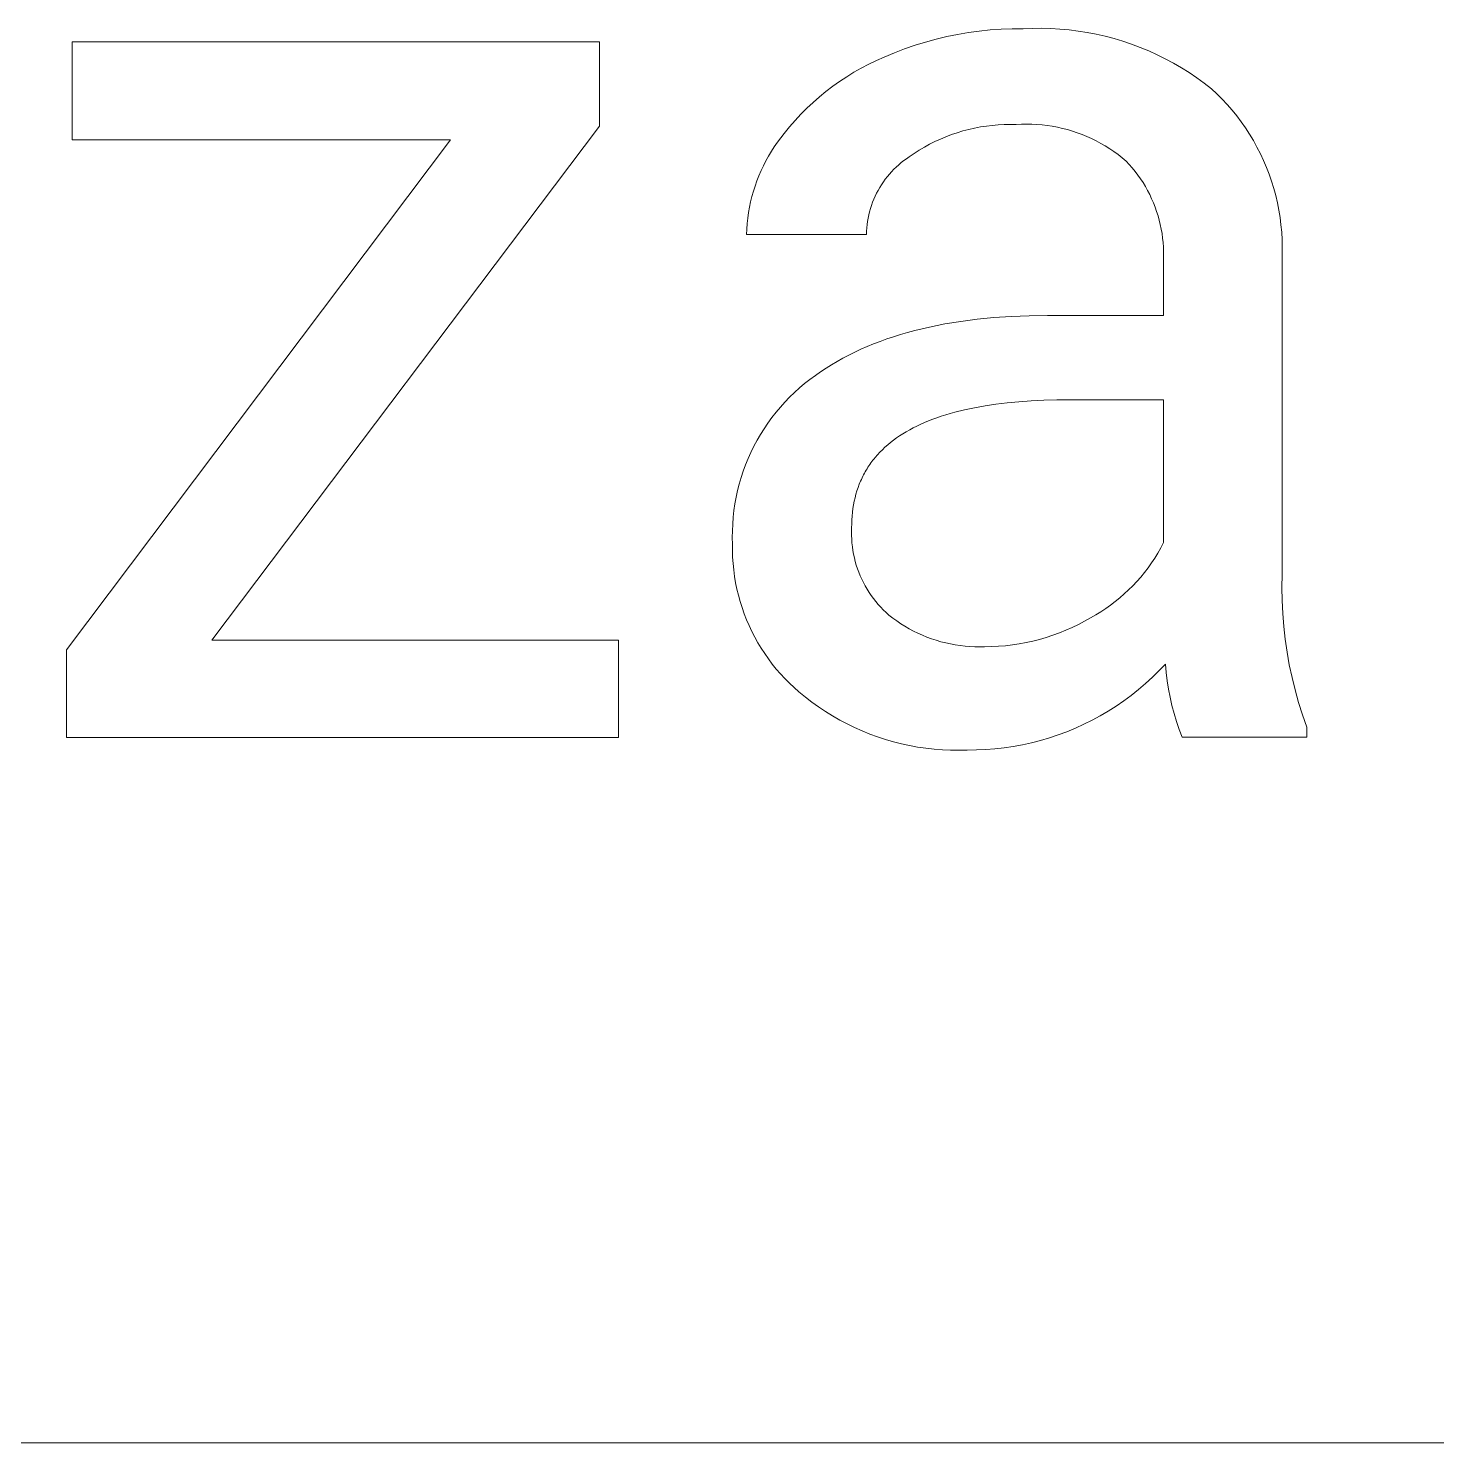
# Model space of a CAD drawing. Header units: millimetres. Extents: x 430 to 4403, y -1522 to 1254.
# Drawn here: x 3274.1 to 3330.7, y -1300.1 to -1243.3 of the extents above; entities that cross this region are included whole.
import ezdxf

# ---------------------------------------------------------------- set-up
doc = ezdxf.new("R2010")
doc.units = ezdxf.units.MM
doc.header["$MEASUREMENT"] = 0
doc.layers.add('Domyślny', color=7, linetype='Continuous', true_color=0x000000)

msp = doc.modelspace()

# ---------------------------------------------------------------- linework, layer by layer
at = {"layer": 'Domyślny', "color": 18, "lineweight": 15, "true_color": 0x000000}
for p, q in [((3310.595, -1243.733), (3311.024, -1243.63)), ((3311.024, -1243.63), (3311.457, -1243.542)), ((3311.457, -1243.542), (3311.892, -1243.468)), ((3311.892, -1243.468), (3312.33, -1243.409)), ((3312.33, -1243.409), (3312.769, -1243.364)), ((3312.769, -1243.364), (3313.21, -1243.334)), ((3313.21, -1243.334), (3313.651, -1243.318)), ((3313.651, -1243.318), (3314.093, -1243.316)), ((3314.093, -1243.316), (3314.462, -1243.301)), ((3314.462, -1243.301), (3314.831, -1243.297)), ((3314.831, -1243.297), (3315.2, -1243.306)), ((3315.2, -1243.306), (3315.569, -1243.327)), ((3315.569, -1243.327), (3315.937, -1243.361)), ((3315.937, -1243.361), (3316.303, -1243.407)), ((3316.303, -1243.407), (3316.667, -1243.465)), ((3316.667, -1243.465), (3317.03, -1243.535)), ((3317.03, -1243.535), (3317.39, -1243.617)), ((3317.39, -1243.617), (3317.747, -1243.711)), ((3317.747, -1243.711), (3318.101, -1243.817)), ((3275.875, -1247.782), (3275.875, -1243.839)), ((3275.875, -1243.839), (3297.07, -1243.839)), ((3297.07, -1243.839), (3297.07, -1247.226)), ((3308.51, -1244.454), (3308.917, -1244.283)), ((3308.917, -1244.283), (3309.329, -1244.124)), ((3309.329, -1244.124), (3309.747, -1243.98)), ((3309.747, -1243.98), (3310.169, -1243.849)), ((3310.169, -1243.849), (3310.595, -1243.733)), ((3318.101, -1243.817), (3318.45, -1243.935)), ((3318.45, -1243.935), (3318.796, -1244.065)), ((3318.796, -1244.065), (3319.138, -1244.205)), ((3319.138, -1244.205), (3319.474, -1244.358)), ((3307.588, -1244.897), (3307.891, -1244.739)), ((3307.891, -1244.739), (3308.198, -1244.591)), ((3308.198, -1244.591), (3308.51, -1244.454)), ((3319.474, -1244.358), (3319.805, -1244.521)), ((3319.805, -1244.521), (3320.13, -1244.695)), ((3320.13, -1244.695), (3320.45, -1244.88)), ((3306.717, -1245.432), (3307.001, -1245.244)), ((3307.001, -1245.244), (3307.292, -1245.066)), ((3307.292, -1245.066), (3307.588, -1244.897)), ((3320.45, -1244.88), (3320.763, -1245.076)), ((3320.763, -1245.076), (3321.069, -1245.282)), ((3321.069, -1245.282), (3321.369, -1245.498)), ((3305.904, -1246.052), (3306.168, -1245.836)), ((3306.168, -1245.836), (3306.439, -1245.629)), ((3306.439, -1245.629), (3306.717, -1245.432)), ((3321.369, -1245.498), (3321.661, -1245.724)), ((3321.661, -1245.724), (3321.879, -1245.929)), ((3321.879, -1245.929), (3322.089, -1246.141)), ((3305.158, -1246.752), (3305.399, -1246.51)), ((3305.399, -1246.51), (3305.648, -1246.277)), ((3305.648, -1246.277), (3305.904, -1246.052)), ((3322.089, -1246.141), (3322.293, -1246.361)), ((3322.293, -1246.361), (3322.488, -1246.587)), ((3304.703, -1247.259), (3304.926, -1247.001)), ((3304.926, -1247.001), (3305.158, -1246.752)), ((3322.488, -1246.587), (3322.676, -1246.82)), ((3322.676, -1246.82), (3322.856, -1247.059)), ((3322.856, -1247.059), (3323.027, -1247.304)), ((3297.07, -1247.226), (3281.485, -1267.892)), ((3304.219, -1247.873), (3304.35, -1247.696)), ((3304.35, -1247.696), (3304.488, -1247.524)), ((3304.488, -1247.524), (3304.703, -1247.259)), ((3310.99, -1247.656), (3310.768, -1247.749)), ((3311.215, -1247.571), (3310.99, -1247.656)), ((3311.443, -1247.493), (3311.215, -1247.571)), ((3311.673, -1247.424), (3311.443, -1247.493)), ((3311.906, -1247.362), (3311.673, -1247.424)), ((3312.141, -1247.309), (3311.906, -1247.362)), ((3312.377, -1247.264), (3312.141, -1247.309)), ((3312.615, -1247.227), (3312.377, -1247.264)), ((3312.854, -1247.198), (3312.615, -1247.227)), ((3313.094, -1247.178), (3312.854, -1247.198)), ((3313.334, -1247.166), (3313.094, -1247.178)), ((3313.575, -1247.162), (3313.334, -1247.166)), ((3313.815, -1247.166), (3313.575, -1247.162)), ((3314.023, -1247.155), (3313.815, -1247.166)), ((3314.23, -1247.151), (3314.023, -1247.155)), ((3314.438, -1247.153), (3314.23, -1247.151)), ((3314.646, -1247.163), (3314.438, -1247.153)), ((3314.853, -1247.18), (3314.646, -1247.163)), ((3315.059, -1247.204), (3314.853, -1247.18)), ((3315.264, -1247.235), (3315.059, -1247.204)), ((3315.469, -1247.273), (3315.264, -1247.235)), ((3315.672, -1247.318), (3315.469, -1247.273)), ((3315.873, -1247.37), (3315.672, -1247.318)), ((3316.072, -1247.429), (3315.873, -1247.37)), ((3316.269, -1247.494), (3316.072, -1247.429)), ((3316.464, -1247.567), (3316.269, -1247.494)), ((3316.656, -1247.646), (3316.464, -1247.567)), ((3316.846, -1247.731), (3316.656, -1247.646)), ((3323.027, -1247.304), (3323.19, -1247.555)), ((3323.19, -1247.555), (3323.344, -1247.812)), ((3275.65, -1268.275), (3291.076, -1247.782)), ((3291.076, -1247.782), (3275.875, -1247.782)), ((3303.86, -1248.43), (3303.974, -1248.24)), ((3303.974, -1248.24), (3304.093, -1248.055)), ((3304.093, -1248.055), (3304.219, -1247.873)), ((3309.916, -1248.196), (3309.713, -1248.326)), ((3310.123, -1248.073), (3309.916, -1248.196)), ((3310.334, -1247.958), (3310.123, -1248.073)), ((3310.549, -1247.85), (3310.334, -1247.958)), ((3310.768, -1247.749), (3310.549, -1247.85)), ((3317.032, -1247.823), (3316.846, -1247.731)), ((3317.215, -1247.921), (3317.032, -1247.823)), ((3317.395, -1248.025), (3317.215, -1247.921)), ((3317.571, -1248.135), (3317.395, -1248.025)), ((3317.743, -1248.252), (3317.571, -1248.135)), ((3317.911, -1248.374), (3317.743, -1248.252)), ((3323.344, -1247.812), (3323.489, -1248.073)), ((3323.489, -1248.073), (3323.625, -1248.34)), ((3303.559, -1249.019), (3303.653, -1248.819)), ((3303.653, -1248.819), (3303.753, -1248.623)), ((3303.753, -1248.623), (3303.86, -1248.43)), ((3309.093, -1248.783), (3308.995, -1248.872)), ((3309.195, -1248.697), (3309.093, -1248.783)), ((3309.299, -1248.616), (3309.195, -1248.697)), ((3309.406, -1248.537), (3309.299, -1248.616)), ((3309.515, -1248.463), (3309.406, -1248.537)), ((3309.713, -1248.326), (3309.515, -1248.463)), ((3318.075, -1248.502), (3317.911, -1248.374)), ((3318.234, -1248.635), (3318.075, -1248.502)), ((3318.359, -1248.769), (3318.234, -1248.635)), ((3318.479, -1248.908), (3318.359, -1248.769)), ((3323.625, -1248.34), (3323.752, -1248.61)), ((3323.752, -1248.61), (3323.869, -1248.886)), ((3303.392, -1249.427), (3303.472, -1249.222)), ((3303.472, -1249.222), (3303.559, -1249.019)), ((3308.554, -1249.365), (3308.476, -1249.472)), ((3308.635, -1249.26), (3308.554, -1249.365)), ((3308.72, -1249.159), (3308.635, -1249.26)), ((3308.808, -1249.06), (3308.72, -1249.159)), ((3308.9, -1248.964), (3308.808, -1249.06)), ((3308.995, -1248.872), (3308.9, -1248.964)), ((3318.594, -1249.05), (3318.479, -1248.908)), ((3318.704, -1249.197), (3318.594, -1249.05)), ((3318.81, -1249.347), (3318.704, -1249.197)), ((3318.91, -1249.5), (3318.81, -1249.347)), ((3323.869, -1248.886), (3323.977, -1249.165)), ((3323.977, -1249.165), (3324.075, -1249.447)), ((3303.193, -1250.059), (3303.252, -1249.846)), ((3303.252, -1249.846), (3303.319, -1249.636)), ((3303.319, -1249.636), (3303.392, -1249.427)), ((3308.205, -1249.927), (3308.147, -1250.046)), ((3308.267, -1249.81), (3308.205, -1249.927)), ((3308.332, -1249.695), (3308.267, -1249.81)), ((3308.402, -1249.582), (3308.332, -1249.695)), ((3308.476, -1249.472), (3308.402, -1249.582)), ((3319.005, -1249.657), (3318.91, -1249.5)), ((3319.094, -1249.817), (3319.005, -1249.657)), ((3319.178, -1249.98), (3319.094, -1249.817)), ((3324.075, -1249.447), (3324.163, -1249.733)), ((3324.163, -1249.733), (3324.242, -1250.021)), ((3303.058, -1250.707), (3303.096, -1250.489)), ((3303.096, -1250.489), (3303.141, -1250.273)), ((3303.141, -1250.273), (3303.193, -1250.059)), ((3307.958, -1250.541), (3307.922, -1250.669)), ((3307.999, -1250.415), (3307.958, -1250.541)), ((3308.044, -1250.29), (3307.999, -1250.415)), ((3308.093, -1250.167), (3308.044, -1250.29)), ((3308.147, -1250.046), (3308.093, -1250.167)), ((3319.257, -1250.146), (3319.178, -1249.98)), ((3319.329, -1250.314), (3319.257, -1250.146)), ((3319.396, -1250.485), (3319.329, -1250.314)), ((3319.458, -1250.657), (3319.396, -1250.485)), ((3324.242, -1250.021), (3324.31, -1250.313)), ((3324.31, -1250.313), (3324.369, -1250.606)), ((3303.004, -1251.145), (3303.027, -1250.925)), ((3303.027, -1250.925), (3303.058, -1250.707)), ((3307.84, -1251.058), (3307.822, -1251.189)), ((3307.863, -1250.927), (3307.84, -1251.058)), ((3307.89, -1250.797), (3307.863, -1250.927)), ((3307.922, -1250.669), (3307.89, -1250.797)), ((3319.513, -1250.832), (3319.458, -1250.657)), ((3319.562, -1251.009), (3319.513, -1250.832)), ((3319.605, -1251.187), (3319.562, -1251.009)), ((3324.369, -1250.606), (3324.417, -1250.901)), ((3324.417, -1250.901), (3324.455, -1251.198)), ((3302.98, -1251.585), (3302.988, -1251.365)), ((3307.795, -1251.585), (3302.98, -1251.585)), ((3302.988, -1251.365), (3303.004, -1251.145)), ((3307.8, -1251.453), (3307.795, -1251.585)), ((3307.809, -1251.321), (3307.8, -1251.453)), ((3307.822, -1251.189), (3307.809, -1251.321)), ((3319.642, -1251.366), (3319.605, -1251.187)), ((3319.673, -1251.547), (3319.642, -1251.366)), ((3319.698, -1251.729), (3319.673, -1251.547)), ((3324.455, -1251.198), (3324.483, -1251.496)), ((3324.483, -1251.496), (3324.501, -1251.794)), ((3319.717, -1251.911), (3319.698, -1251.729)), ((3319.729, -1252.094), (3319.717, -1251.911)), ((3319.735, -1252.277), (3319.729, -1252.094)), ((3324.501, -1251.794), (3324.508, -1252.093)), ((3324.508, -1252.093), (3324.505, -1252.392)), ((3319.729, -1252.644), (3319.735, -1252.46)), ((3319.729, -1254.84), (3319.729, -1252.644)), ((3319.735, -1252.46), (3319.735, -1252.277)), ((3324.505, -1252.392), (3324.505, -1265.252)), ((3310.948, -1255.18), (3311.583, -1255.076)), ((3311.583, -1255.076), (3312.24, -1254.991)), ((3312.24, -1254.991), (3312.917, -1254.925)), ((3312.917, -1254.925), (3313.615, -1254.878)), ((3313.615, -1254.878), (3314.333, -1254.849)), ((3314.333, -1254.849), (3315.072, -1254.84)), ((3315.072, -1254.84), (3319.729, -1254.84)), ((3308.887, -1255.691), (3309.166, -1255.604)), ((3309.166, -1255.604), (3309.449, -1255.521)), ((3309.449, -1255.521), (3309.739, -1255.444)), ((3309.739, -1255.444), (3310.033, -1255.371)), ((3310.033, -1255.371), (3310.333, -1255.302)), ((3310.333, -1255.302), (3310.638, -1255.239)), ((3310.638, -1255.239), (3310.948, -1255.18)), ((3307.325, -1256.311), (3307.572, -1256.196)), ((3307.572, -1256.196), (3307.825, -1256.086)), ((3307.825, -1256.086), (3308.082, -1255.98)), ((3308.082, -1255.98), (3308.345, -1255.879)), ((3308.345, -1255.879), (3308.613, -1255.782)), ((3308.613, -1255.782), (3308.887, -1255.691)), ((3306.39, -1256.818), (3306.616, -1256.685)), ((3306.616, -1256.685), (3306.847, -1256.556)), ((3306.847, -1256.556), (3307.084, -1256.431)), ((3307.084, -1256.431), (3307.325, -1256.311)), ((3305.526, -1257.409), (3305.745, -1257.248)), ((3305.745, -1257.248), (3305.955, -1257.1)), ((3305.955, -1257.1), (3306.17, -1256.957)), ((3306.17, -1256.957), (3306.39, -1256.818)), ((3304.903, -1257.935), (3305.104, -1257.752)), ((3305.104, -1257.752), (3305.312, -1257.577)), ((3305.312, -1257.577), (3305.526, -1257.409)), ((3304.337, -1258.522), (3304.519, -1258.32)), ((3304.519, -1258.32), (3304.708, -1258.124)), ((3304.708, -1258.124), (3304.903, -1257.935)), ((3312.56, -1258.472), (3312.14, -1258.547)), ((3312.998, -1258.407), (3312.56, -1258.472)), ((3313.453, -1258.352), (3312.998, -1258.407)), ((3313.925, -1258.307), (3313.453, -1258.352)), ((3314.414, -1258.272), (3313.925, -1258.307)), ((3314.92, -1258.247), (3314.414, -1258.272)), ((3315.444, -1258.232), (3314.92, -1258.247)), ((3315.985, -1258.227), (3315.444, -1258.232)), ((3319.729, -1258.227), (3315.985, -1258.227)), ((3319.729, -1263.969), (3319.729, -1258.227)), ((3303.836, -1259.165), (3303.996, -1258.945)), ((3303.996, -1258.945), (3304.163, -1258.731)), ((3304.163, -1258.731), (3304.337, -1258.522)), ((3310.46, -1259.01), (3310.295, -1259.074)), ((3310.63, -1258.948), (3310.46, -1259.01)), ((3310.803, -1258.889), (3310.63, -1258.948)), ((3310.981, -1258.833), (3310.803, -1258.889)), ((3311.164, -1258.779), (3310.981, -1258.833)), ((3311.35, -1258.728), (3311.164, -1258.779)), ((3311.736, -1258.632), (3311.35, -1258.728)), ((3312.14, -1258.547), (3311.736, -1258.632)), ((3303.403, -1259.856), (3303.539, -1259.62)), ((3303.539, -1259.62), (3303.684, -1259.39)), ((3303.684, -1259.39), (3303.836, -1259.165)), ((3309.26, -1259.592), (3309.129, -1259.676)), ((3309.395, -1259.51), (3309.26, -1259.592)), ((3309.534, -1259.431), (3309.395, -1259.51)), ((3309.678, -1259.355), (3309.534, -1259.431)), ((3309.826, -1259.281), (3309.678, -1259.355)), ((3309.978, -1259.209), (3309.826, -1259.281)), ((3310.134, -1259.14), (3309.978, -1259.209)), ((3310.295, -1259.074), (3310.134, -1259.14)), ((3303.155, -1260.339), (3303.275, -1260.095)), ((3303.275, -1260.095), (3303.403, -1259.856)), ((3308.539, -1260.134), (3308.434, -1260.233)), ((3308.649, -1260.037), (3308.539, -1260.134)), ((3308.762, -1259.943), (3308.649, -1260.037)), ((3308.88, -1259.852), (3308.762, -1259.943)), ((3309.002, -1259.762), (3308.88, -1259.852)), ((3309.129, -1259.676), (3309.002, -1259.762)), ((3302.941, -1260.839), (3303.043, -1260.587)), ((3303.043, -1260.587), (3303.155, -1260.339)), ((3307.974, -1260.767), (3307.933, -1260.824)), ((3308.015, -1260.711), (3307.974, -1260.767)), ((3308.057, -1260.655), (3308.015, -1260.711)), ((3308.101, -1260.6), (3308.057, -1260.655)), ((3308.145, -1260.546), (3308.101, -1260.6)), ((3308.237, -1260.439), (3308.145, -1260.546)), ((3308.334, -1260.335), (3308.237, -1260.439)), ((3308.434, -1260.233), (3308.334, -1260.335)), ((3302.761, -1261.352), (3302.846, -1261.094)), ((3302.846, -1261.094), (3302.941, -1260.839)), ((3307.651, -1261.302), (3307.62, -1261.365)), ((3307.682, -1261.24), (3307.651, -1261.302)), ((3307.715, -1261.179), (3307.682, -1261.24)), ((3307.749, -1261.118), (3307.715, -1261.179)), ((3307.783, -1261.058), (3307.749, -1261.118)), ((3307.819, -1260.999), (3307.783, -1261.058)), ((3307.856, -1260.94), (3307.819, -1260.999)), ((3307.894, -1260.882), (3307.856, -1260.94)), ((3307.933, -1260.824), (3307.894, -1260.882)), ((3302.559, -1262.142), (3302.617, -1261.877)), ((3302.617, -1261.877), (3302.685, -1261.613)), ((3302.685, -1261.613), (3302.761, -1261.352)), ((3307.414, -1261.888), (3307.374, -1262.025)), ((3307.459, -1261.753), (3307.414, -1261.888)), ((3307.509, -1261.621), (3307.459, -1261.753)), ((3307.535, -1261.556), (3307.509, -1261.621)), ((3307.562, -1261.492), (3307.535, -1261.556)), ((3307.591, -1261.428), (3307.562, -1261.492)), ((3307.62, -1261.365), (3307.591, -1261.428)), ((3302.47, -1262.678), (3302.51, -1262.41)), ((3302.51, -1262.41), (3302.559, -1262.142)), ((3307.277, -1262.452), (3307.254, -1262.599)), ((3307.305, -1262.307), (3307.277, -1262.452)), ((3307.337, -1262.165), (3307.305, -1262.307)), ((3307.374, -1262.025), (3307.337, -1262.165)), ((3302.419, -1263.22), (3302.44, -1262.949)), ((3302.44, -1262.949), (3302.47, -1262.678)), ((3307.219, -1262.901), (3307.209, -1263.056)), ((3307.234, -1262.749), (3307.219, -1262.901)), ((3307.254, -1262.599), (3307.234, -1262.749)), ((3302.404, -1263.763), (3302.407, -1263.491)), ((3302.407, -1263.491), (3302.419, -1263.22)), ((3307.2, -1263.373), (3307.195, -1263.525)), ((3307.195, -1263.525), (3307.196, -1263.677)), ((3307.202, -1263.213), (3307.2, -1263.373)), ((3307.209, -1263.056), (3307.202, -1263.213)), ((3302.411, -1264.035), (3302.404, -1263.763)), ((3302.409, -1264.293), (3302.411, -1264.035)), ((3307.196, -1263.677), (3307.202, -1263.828)), ((3307.202, -1263.828), (3307.213, -1263.98)), ((3307.213, -1263.98), (3307.229, -1264.13)), ((3307.229, -1264.13), (3307.25, -1264.281)), ((3319.503, -1264.385), (3319.62, -1264.179)), ((3319.62, -1264.179), (3319.729, -1263.969)), ((3302.417, -1264.552), (3302.409, -1264.293)), ((3302.434, -1264.81), (3302.417, -1264.552)), ((3307.25, -1264.281), (3307.277, -1264.43)), ((3307.277, -1264.43), (3307.309, -1264.578)), ((3307.309, -1264.578), (3307.346, -1264.725)), ((3307.346, -1264.725), (3307.388, -1264.871)), ((3319.249, -1264.786), (3319.379, -1264.588)), ((3319.379, -1264.588), (3319.503, -1264.385)), ((3302.459, -1265.067), (3302.434, -1264.81)), ((3302.493, -1265.323), (3302.459, -1265.067)), ((3302.536, -1265.578), (3302.493, -1265.323)), ((3307.388, -1264.871), (3307.435, -1265.015)), ((3307.435, -1265.015), (3307.487, -1265.158)), ((3307.487, -1265.158), (3307.544, -1265.298)), ((3307.544, -1265.298), (3307.606, -1265.437)), ((3318.818, -1265.351), (3318.968, -1265.168)), ((3318.968, -1265.168), (3319.112, -1264.979)), ((3319.112, -1264.979), (3319.249, -1264.786)), ((3324.505, -1265.252), (3324.495, -1265.772)), ((3302.587, -1265.832), (3302.536, -1265.578)), ((3302.648, -1266.083), (3302.587, -1265.832)), ((3307.606, -1265.437), (3307.673, -1265.573)), ((3307.673, -1265.573), (3307.744, -1265.707)), ((3307.744, -1265.707), (3307.82, -1265.838)), ((3307.82, -1265.838), (3307.901, -1265.967)), ((3318.159, -1266.032), (3318.332, -1265.87)), ((3318.332, -1265.87), (3318.5, -1265.703)), ((3318.5, -1265.703), (3318.662, -1265.53)), ((3318.662, -1265.53), (3318.818, -1265.351)), ((3324.495, -1265.772), (3324.502, -1266.293)), ((3302.716, -1266.332), (3302.648, -1266.083)), ((3302.794, -1266.579), (3302.716, -1266.332)), ((3307.901, -1265.967), (3307.986, -1266.092)), ((3307.986, -1266.092), (3308.075, -1266.215)), ((3308.075, -1266.215), (3308.169, -1266.335)), ((3308.169, -1266.335), (3308.266, -1266.451)), ((3308.266, -1266.451), (3308.368, -1266.563)), ((3317.607, -1266.48), (3317.796, -1266.337)), ((3317.796, -1266.337), (3317.98, -1266.187)), ((3317.98, -1266.187), (3318.159, -1266.032)), ((3324.502, -1266.293), (3324.525, -1266.813)), ((3302.879, -1266.823), (3302.794, -1266.579)), ((3302.973, -1267.064), (3302.879, -1266.823)), ((3308.368, -1266.563), (3308.473, -1266.673)), ((3308.473, -1266.673), (3308.582, -1266.778)), ((3308.582, -1266.778), (3308.695, -1266.879)), ((3308.695, -1266.879), (3308.851, -1267)), ((3308.851, -1267), (3309.011, -1267.116)), ((3316.563, -1267.124), (3316.805, -1266.985)), ((3316.805, -1266.985), (3317.012, -1266.869)), ((3317.012, -1266.869), (3317.215, -1266.746)), ((3317.215, -1266.746), (3317.413, -1266.616)), ((3317.413, -1266.616), (3317.607, -1266.48)), ((3324.525, -1266.813), (3324.566, -1267.332)), ((3303.076, -1267.301), (3302.973, -1267.064)), ((3303.186, -1267.535), (3303.076, -1267.301)), ((3303.304, -1267.765), (3303.186, -1267.535)), ((3309.011, -1267.116), (3309.174, -1267.226)), ((3309.174, -1267.226), (3309.342, -1267.331)), ((3309.342, -1267.331), (3309.513, -1267.429)), ((3309.513, -1267.429), (3309.687, -1267.522)), ((3309.687, -1267.522), (3309.864, -1267.609)), ((3315.287, -1267.69), (3315.55, -1267.594)), ((3315.55, -1267.594), (3315.809, -1267.489)), ((3315.809, -1267.489), (3316.064, -1267.376)), ((3316.064, -1267.376), (3316.315, -1267.254)), ((3316.315, -1267.254), (3316.563, -1267.124)), ((3324.566, -1267.332), (3324.624, -1267.849)), ((3281.485, -1267.892), (3297.837, -1267.892)), ((3297.837, -1267.892), (3297.837, -1271.794)), ((3303.43, -1267.991), (3303.304, -1267.765)), ((3303.564, -1268.212), (3303.43, -1267.991)), ((3309.864, -1267.609), (3310.044, -1267.689)), ((3310.044, -1267.689), (3310.226, -1267.764)), ((3310.226, -1267.764), (3310.412, -1267.832)), ((3310.412, -1267.832), (3310.599, -1267.894)), ((3310.599, -1267.894), (3310.788, -1267.949)), ((3310.788, -1267.949), (3310.979, -1267.998)), ((3310.979, -1267.998), (3311.172, -1268.04)), ((3311.172, -1268.04), (3311.366, -1268.076)), ((3311.366, -1268.076), (3311.561, -1268.105)), ((3311.561, -1268.105), (3311.757, -1268.127)), ((3311.757, -1268.127), (3311.954, -1268.143)), ((3311.954, -1268.143), (3312.151, -1268.152)), ((3312.151, -1268.152), (3312.348, -1268.154)), ((3312.348, -1268.154), (3312.545, -1268.149)), ((3312.545, -1268.149), (3312.824, -1268.145)), ((3312.824, -1268.145), (3313.103, -1268.132)), ((3313.103, -1268.132), (3313.382, -1268.109)), ((3313.382, -1268.109), (3313.659, -1268.076)), ((3313.659, -1268.076), (3313.936, -1268.035)), ((3313.936, -1268.035), (3314.21, -1267.984)), ((3314.21, -1267.984), (3314.483, -1267.924)), ((3314.483, -1267.924), (3314.754, -1267.855)), ((3314.754, -1267.855), (3315.022, -1267.777)), ((3315.022, -1267.777), (3315.287, -1267.69)), ((3324.624, -1267.849), (3324.699, -1268.364)), ((3275.65, -1271.794), (3275.65, -1268.275)), ((3303.705, -1268.429), (3303.564, -1268.212)), ((3303.854, -1268.64), (3303.705, -1268.429)), ((3304.009, -1268.846), (3303.854, -1268.64)), ((3324.699, -1268.364), (3324.79, -1268.876)), ((3304.172, -1269.047), (3304.009, -1268.846)), ((3304.341, -1269.243), (3304.172, -1269.047)), ((3304.518, -1269.432), (3304.341, -1269.243)), ((3319.552, -1269.121), (3319.286, -1269.381)), ((3319.808, -1268.851), (3319.552, -1269.121)), ((3319.839, -1269.185), (3319.808, -1268.851)), ((3319.881, -1269.519), (3319.839, -1269.185)), ((3324.79, -1268.876), (3324.899, -1269.385)), ((3304.7, -1269.615), (3304.518, -1269.432)), ((3304.889, -1269.792), (3304.7, -1269.615)), ((3305.083, -1269.962), (3304.889, -1269.792)), ((3319.011, -1269.633), (3318.727, -1269.874)), ((3319.286, -1269.381), (3319.011, -1269.633)), ((3319.934, -1269.851), (3319.881, -1269.519)), ((3319.998, -1270.181), (3319.934, -1269.851)), ((3324.899, -1269.385), (3325.024, -1269.89)), ((3305.34, -1270.174), (3305.083, -1269.962)), ((3305.603, -1270.378), (3305.34, -1270.174)), ((3305.874, -1270.572), (3305.603, -1270.378)), ((3318.136, -1270.327), (3317.829, -1270.538)), ((3318.436, -1270.106), (3318.136, -1270.327)), ((3318.727, -1269.874), (3318.436, -1270.106)), ((3320.073, -1270.508), (3319.998, -1270.181)), ((3325.024, -1269.89), (3325.165, -1270.391)), ((3325.165, -1270.391), (3325.323, -1270.887)), ((3306.151, -1270.757), (3305.874, -1270.572)), ((3306.434, -1270.932), (3306.151, -1270.757)), ((3306.723, -1271.098), (3306.434, -1270.932)), ((3317.193, -1270.926), (3316.866, -1271.104)), ((3317.514, -1270.737), (3317.193, -1270.926)), ((3317.829, -1270.538), (3317.514, -1270.737)), ((3320.16, -1270.833), (3320.073, -1270.508)), ((3320.257, -1271.155), (3320.16, -1270.833)), ((3325.323, -1270.887), (3325.497, -1271.378)), ((3307.017, -1271.253), (3306.723, -1271.098)), ((3307.316, -1271.399), (3307.017, -1271.253)), ((3307.62, -1271.534), (3307.316, -1271.399)), ((3307.929, -1271.659), (3307.62, -1271.534)), ((3315.849, -1271.566), (3315.5, -1271.696)), ((3316.193, -1271.423), (3315.849, -1271.566)), ((3316.532, -1271.269), (3316.193, -1271.423)), ((3316.866, -1271.104), (3316.532, -1271.269)), ((3320.365, -1271.473), (3320.257, -1271.155)), ((3320.483, -1271.788), (3320.365, -1271.473)), ((3325.497, -1271.378), (3325.497, -1271.788)), ((3297.837, -1271.794), (3275.65, -1271.794)), ((3308.242, -1271.774), (3307.929, -1271.659)), ((3308.558, -1271.877), (3308.242, -1271.774)), ((3308.878, -1271.97), (3308.558, -1271.877)), ((3309.201, -1272.052), (3308.878, -1271.97)), ((3309.526, -1272.123), (3309.201, -1272.052)), ((3309.853, -1272.182), (3309.526, -1272.123)), ((3314.065, -1272.092), (3313.698, -1272.16)), ((3314.428, -1272.012), (3314.065, -1272.092)), ((3314.789, -1271.919), (3314.428, -1272.012)), ((3315.146, -1271.814), (3314.789, -1271.919)), ((3315.5, -1271.696), (3315.146, -1271.814)), ((3325.497, -1271.788), (3320.483, -1271.788)), ((3310.183, -1272.231), (3309.853, -1272.182)), ((3310.514, -1272.268), (3310.183, -1272.231)), ((3310.846, -1272.294), (3310.514, -1272.268)), ((3311.178, -1272.309), (3310.846, -1272.294)), ((3311.511, -1272.312), (3311.178, -1272.309)), ((3311.844, -1272.304), (3311.511, -1272.312)), ((3312.216, -1272.301), (3311.844, -1272.304)), ((3312.589, -1272.285), (3312.216, -1272.301)), ((3312.96, -1272.256), (3312.589, -1272.285)), ((3313.33, -1272.214), (3312.96, -1272.256)), ((3313.698, -1272.16), (3313.33, -1272.214)), ((2901.529, -1300.14), (4402.973, -1300.14))]:
    msp.add_line(p, q, dxfattribs=at)

doc.saveas('drawing.dxf')
